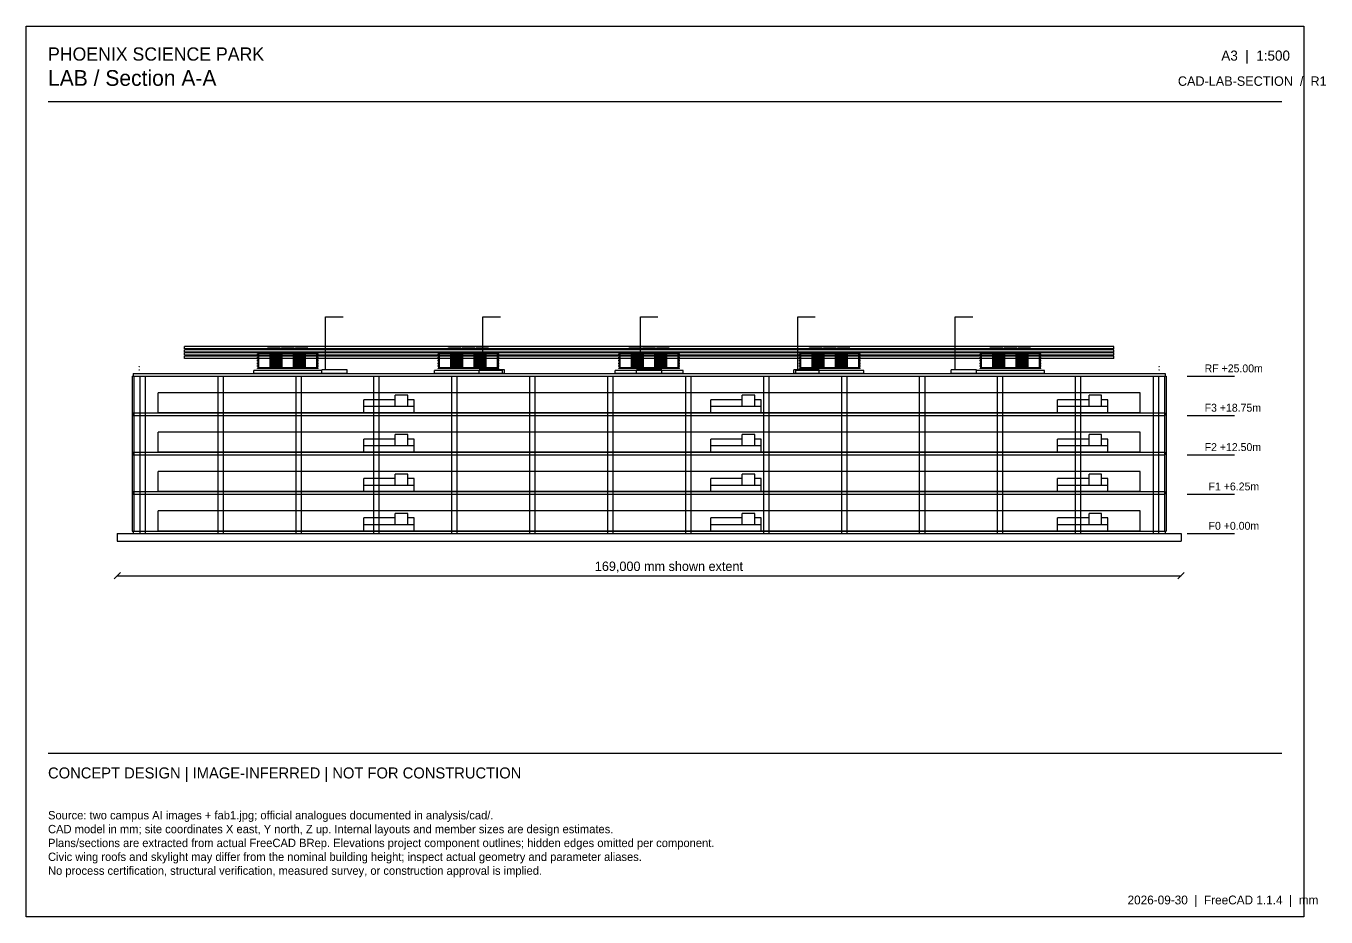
# Model space of a CAD drawing. Header units: millimetres. Extents: x 3500 to 210031, y 3500 to 145000.
import ezdxf

# ---------------------------------------------------------------- set-up
doc = ezdxf.new("R2010")
doc.units = ezdxf.units.MM

msp = doc.modelspace()

# ---------------------------------------------------------------- linework, layer by layer
at = {"layer": 'cut'}
for p, q in [((21469.69, 90882.5), (21500, 90935)), ((21530.31, 90882.5), (21469.69, 90882.5)), ((21500, 90935), (21530.31, 90882.5)), ((183469.69, 90882.5), (183500, 90935)), ((183530.31, 90882.5), (183469.69, 90882.5)), ((183500, 90935), (183530.31, 90882.5)), ((20350, 89400), (20350, 64800)), ((20350, 89400), (20650, 89400)), ((20500, 89800), (20500, 89400)), ((20500, 89800), (184500, 89800)), ((20500, 89400), (184500, 89400)), ((20650, 89400), (20650, 64800)), ((21469.69, 90332.5), (21500, 90385)), ((21530.31, 90332.5), (21469.69, 90332.5)), ((21500, 90385), (21530.31, 90332.5)), ((21575, 89400), (21575, 64400)), ((21575, 89400), (22425, 89400)), ((22425, 89400), (22425, 64400)), ((33959.62, 89400), (33959.62, 64400)), ((33959.62, 89400), (34809.62, 89400)), ((34809.62, 89400), (34809.62, 64400)), ((46344.23, 89400), (46344.23, 64400)), ((46344.23, 89400), (47194.23, 89400)), ((47194.23, 89400), (47194.23, 64400)), ((58728.85, 89400), (58728.85, 64400)), ((58728.85, 89400), (59578.85, 89400)), ((59578.85, 89400), (59578.85, 64400)), ((71113.46, 89400), (71113.46, 64400)), ((71113.46, 89400), (71963.46, 89400)), ((71963.46, 89400), (71963.46, 64400)), ((83498.08, 89400), (83498.08, 64400)), ((83498.08, 89400), (84348.08, 89400)), ((84348.08, 89400), (84348.08, 64400)), ((95882.69, 89400), (95882.69, 64400)), ((95882.69, 89400), (96732.69, 89400)), ((96732.69, 89400), (96732.69, 64400)), ((108267.31, 89400), (108267.31, 64400)), ((108267.31, 89400), (109117.31, 89400)), ((109117.31, 89400), (109117.31, 64400)), ((120651.92, 89400), (120651.92, 64400)), ((120651.92, 89400), (121501.92, 89400)), ((121501.92, 89400), (121501.92, 64400)), ((133036.54, 89400), (133036.54, 64400)), ((133036.54, 89400), (133886.54, 89400)), ((133886.54, 89400), (133886.54, 64400)), ((145421.15, 89400), (145421.15, 64400)), ((145421.15, 89400), (146271.15, 89400)), ((146271.15, 89400), (146271.15, 64400)), ((157805.77, 89400), (157805.77, 64400)), ((157805.77, 89400), (158655.77, 89400)), ((158655.77, 89400), (158655.77, 64400)), ((170190.38, 89400), (170190.38, 64400)), ((170190.38, 89400), (171040.38, 89400)), ((171040.38, 89400), (171040.38, 64400)), ((182575, 89400), (182575, 64400)), ((182575, 89400), (183425, 89400)), ((183425, 89400), (183425, 64400)), ((183469.69, 90332.5), (183500, 90385)), ((183530.31, 90332.5), (183469.69, 90332.5)), ((183500, 90385), (183530.31, 90332.5)), ((184350, 89400), (184350, 64800)), ((184350, 89400), (184650, 89400)), ((184500, 89800), (184500, 89400)), ((184650, 89400), (184650, 64800)), ((20500, 83550), (20500, 83150)), ((20500, 83550), (184500, 83550)), ((20500, 83150), (184500, 83150)), ((184500, 83550), (184500, 83150)), ((20500, 77300), (20500, 76900)), ((20500, 77300), (184500, 77300)), ((20500, 76900), (184500, 76900)), ((184500, 77300), (184500, 76900)), ((20500, 71050), (20500, 70650)), ((20500, 71050), (184500, 71050)), ((20500, 70650), (184500, 70650)), ((184500, 71050), (184500, 70650)), ((18000, 64400), (18000, 63200)), ((18000, 64400), (187000, 64400)), ((20350, 64800), (20650, 64800)), ((20500, 64800), (20500, 64400)), ((20500, 64800), (184500, 64800)), ((20500, 64400), (184500, 64400)), ((21575, 64400), (22425, 64400)), ((33959.62, 64400), (34809.62, 64400)), ((46344.23, 64400), (47194.23, 64400)), ((58728.85, 64400), (59578.85, 64400)), ((71113.46, 64400), (71963.46, 64400)), ((83498.08, 64400), (84348.08, 64400)), ((95882.69, 64400), (96732.69, 64400)), ((108267.31, 64400), (109117.31, 64400)), ((120651.92, 64400), (121501.92, 64400)), ((133036.54, 64400), (133886.54, 64400)), ((145421.15, 64400), (146271.15, 64400)), ((157805.77, 64400), (158655.77, 64400)), ((170190.38, 64400), (171040.38, 64400)), ((182575, 64400), (183425, 64400)), ((184350, 64800), (184650, 64800)), ((184500, 64800), (184500, 64400)), ((187000, 64400), (187000, 63200)), ((18000, 63200), (187000, 63200))]:
    msp.add_line(p, q, dxfattribs=at)
at = {"layer": 'dimension'}
for p, q in [((17500, 57200), (18500, 58200)), ((186500, 57200), (187500, 58200)), ((18000, 57700), (187000, 57700))]:
    msp.add_line(p, q, dxfattribs=at)
at = {"layer": 'equipment'}
for p, q in [((51100, 98800), (51135.1, 98800)), ((51100, 90400), (51100, 98800)), ((51135.1, 98800), (51238.64, 98800)), ((51238.64, 98800), (51405.44, 98800)), ((51405.44, 98800), (51627.11, 98800)), ((51627.11, 98800), (51892.56, 98800)), ((51892.56, 98800), (52188.47, 98800)), ((52188.47, 98800), (52500, 98800)), ((52500, 98800), (52811.53, 98800)), ((52811.53, 98800), (53107.44, 98800)), ((53107.44, 98800), (53372.89, 98800)), ((53372.89, 98800), (53594.56, 98800)), ((53594.56, 98800), (53761.36, 98800)), ((53761.36, 98800), (53864.9, 98800)), ((53864.9, 98800), (53900, 98800)), ((76100, 98800), (76135.1, 98800)), ((76100, 90400), (76100, 98800)), ((76135.1, 98800), (76238.64, 98800)), ((76238.64, 98800), (76405.44, 98800)), ((76405.44, 98800), (76627.11, 98800)), ((76627.11, 98800), (76892.56, 98800)), ((76892.56, 98800), (77188.47, 98800)), ((77188.47, 98800), (77500, 98800)), ((77500, 98800), (77811.53, 98800)), ((77811.53, 98800), (78107.44, 98800)), ((78107.44, 98800), (78372.89, 98800)), ((78372.89, 98800), (78594.56, 98800)), ((78594.56, 98800), (78761.36, 98800)), ((78761.36, 98800), (78864.9, 98800)), ((78864.9, 98800), (78900, 98800)), ((101100, 98800), (101135.1, 98800)), ((101100, 90400), (101100, 98800)), ((101135.1, 98800), (101238.64, 98800)), ((101238.64, 98800), (101405.44, 98800)), ((101405.44, 98800), (101627.11, 98800)), ((101627.11, 98800), (101892.56, 98800)), ((101892.56, 98800), (102188.47, 98800)), ((102188.47, 98800), (102500, 98800)), ((102500, 98800), (102811.53, 98800)), ((102811.53, 98800), (103107.44, 98800)), ((103107.44, 98800), (103372.89, 98800)), ((103372.89, 98800), (103594.56, 98800)), ((103594.56, 98800), (103761.36, 98800)), ((103761.36, 98800), (103864.9, 98800)), ((103864.9, 98800), (103900, 98800)), ((126100, 98800), (126135.1, 98800)), ((126100, 90400), (126100, 98800)), ((126135.1, 98800), (126238.64, 98800)), ((126238.64, 98800), (126405.44, 98800)), ((126405.44, 98800), (126627.11, 98800)), ((126627.11, 98800), (126892.56, 98800)), ((126892.56, 98800), (127188.47, 98800)), ((127188.47, 98800), (127500, 98800)), ((127500, 98800), (127811.53, 98800)), ((127811.53, 98800), (128107.44, 98800)), ((128107.44, 98800), (128372.89, 98800)), ((128372.89, 98800), (128594.56, 98800)), ((128594.56, 98800), (128761.36, 98800)), ((128761.36, 98800), (128864.9, 98800)), ((128864.9, 98800), (128900, 98800)), ((151100, 98800), (151135.1, 98800)), ((151100, 90400), (151100, 98800)), ((151135.1, 98800), (151238.64, 98800)), ((151238.64, 98800), (151405.44, 98800)), ((151405.44, 98800), (151627.11, 98800)), ((151627.11, 98800), (151892.56, 98800)), ((151892.56, 98800), (152188.47, 98800)), ((152188.47, 98800), (152500, 98800)), ((152500, 98800), (152811.53, 98800)), ((152811.53, 98800), (153107.44, 98800)), ((153107.44, 98800), (153372.89, 98800)), ((153372.89, 98800), (153594.56, 98800)), ((153594.56, 98800), (153761.36, 98800)), ((153761.36, 98800), (153864.9, 98800)), ((153864.9, 98800), (153900, 98800)), ((40500, 90700), (40500, 93000)), ((42300, 93000), (40500, 93000)), ((41900, 93900), (41925.07, 93900)), ((41900, 93600), (41900, 93900)), ((41900, 93600), (41925.07, 93600)), ((41925.07, 93900), (41999.03, 93900)), ((41925.07, 93600), (41999.03, 93600)), ((41999.03, 93900), (42118.17, 93900)), ((41999.03, 93600), (42118.17, 93600)), ((42118.17, 93900), (42276.51, 93900)), ((42118.17, 93600), (42276.51, 93600)), ((42276.51, 93900), (42466.12, 93900)), ((42276.51, 93600), (42466.12, 93600)), ((42300, 90700), (42300, 93000)), ((42466.12, 93900), (42677.48, 93900)), ((42466.12, 93600), (42677.48, 93600)), ((42677.48, 93900), (42900, 93900)), ((42677.48, 93600), (42900, 93600)), ((42900, 93900), (43122.52, 93900)), ((42900, 93600), (43122.52, 93600)), ((43122.52, 93900), (43333.88, 93900)), ((43122.52, 93600), (43333.88, 93600)), ((43333.88, 93900), (43523.49, 93900)), ((43333.88, 93600), (43523.49, 93600)), ((43523.49, 93900), (43681.83, 93900)), ((43523.49, 93600), (43681.83, 93600)), ((43681.83, 93900), (43800.97, 93900)), ((43681.83, 93600), (43800.97, 93600)), ((43800.97, 93900), (43874.93, 93900)), ((43800.97, 93600), (43874.93, 93600)), ((43874.93, 93900), (43900, 93900)), ((43874.93, 93600), (43900, 93600)), ((44100, 93900), (44125.07, 93900)), ((44100, 93600), (44100, 93900)), ((44100, 93600), (44125.07, 93600)), ((44125.07, 93900), (44199.03, 93900)), ((44125.07, 93600), (44199.03, 93600)), ((44199.03, 93900), (44318.17, 93900)), ((44199.03, 93600), (44318.17, 93600)), ((44200, 90700), (44200, 93000)), ((46000, 93000), (44200, 93000)), ((44318.17, 93900), (44476.51, 93900)), ((44318.17, 93600), (44476.51, 93600)), ((44476.51, 93900), (44666.12, 93900)), ((44476.51, 93600), (44666.12, 93600)), ((44666.12, 93900), (44877.48, 93900)), ((44666.12, 93600), (44877.48, 93600)), ((44877.48, 93900), (45100, 93900)), ((44877.48, 93600), (45100, 93600)), ((45100, 93900), (45322.52, 93900)), ((45100, 93600), (45322.52, 93600)), ((45322.52, 93900), (45533.88, 93900)), ((45322.52, 93600), (45533.88, 93600)), ((45533.88, 93900), (45723.49, 93900)), ((45533.88, 93600), (45723.49, 93600)), ((45723.49, 93900), (45881.83, 93900)), ((45723.49, 93600), (45881.83, 93600)), ((45881.83, 93900), (46000.97, 93900)), ((45881.83, 93600), (46000.97, 93600)), ((46000, 90700), (46000, 93000)), ((46000.97, 93900), (46074.93, 93900)), ((46000.97, 93600), (46074.93, 93600)), ((46074.93, 93900), (46100, 93900)), ((46074.93, 93600), (46100, 93600)), ((46300, 93900), (46325.07, 93900)), ((46300, 93600), (46300, 93900)), ((46300, 93600), (46325.07, 93600)), ((46325.07, 93900), (46399.03, 93900)), ((46325.07, 93600), (46399.03, 93600)), ((46399.03, 93900), (46518.17, 93900)), ((46399.03, 93600), (46518.17, 93600)), ((46518.17, 93900), (46676.51, 93900)), ((46518.17, 93600), (46676.51, 93600)), ((46676.51, 93900), (46866.12, 93900)), ((46676.51, 93600), (46866.12, 93600)), ((46866.12, 93900), (47077.48, 93900)), ((46866.12, 93600), (47077.48, 93600)), ((47077.48, 93900), (47300, 93900)), ((47077.48, 93600), (47300, 93600)), ((47300, 93900), (47522.52, 93900)), ((47300, 93600), (47522.52, 93600)), ((47522.52, 93900), (47733.88, 93900)), ((47522.52, 93600), (47733.88, 93600)), ((47733.88, 93900), (47923.49, 93900)), ((47733.88, 93600), (47923.49, 93600)), ((47900, 90700), (47900, 93000)), ((49700, 93000), (47900, 93000)), ((47923.49, 93900), (48081.83, 93900)), ((47923.49, 93600), (48081.83, 93600)), ((48081.83, 93900), (48200.97, 93900)), ((48081.83, 93600), (48200.97, 93600)), ((48200.97, 93900), (48274.93, 93900)), ((48200.97, 93600), (48274.93, 93600)), ((48274.93, 93900), (48300, 93900)), ((48274.93, 93600), (48300, 93600)), ((49700, 90700), (49700, 93000)), ((69200, 90700), (69200, 93000)), ((71000, 93000), (69200, 93000)), ((70600, 93900), (70625.07, 93900)), ((70600, 93600), (70600, 93900)), ((70600, 93600), (70625.07, 93600)), ((70625.07, 93900), (70699.03, 93900)), ((70625.07, 93600), (70699.03, 93600)), ((70699.03, 93900), (70818.17, 93900)), ((70699.03, 93600), (70818.17, 93600)), ((70818.17, 93900), (70976.51, 93900)), ((70818.17, 93600), (70976.51, 93600)), ((70976.51, 93900), (71166.12, 93900)), ((70976.51, 93600), (71166.12, 93600)), ((71000, 90700), (71000, 93000)), ((71166.12, 93900), (71377.48, 93900)), ((71166.12, 93600), (71377.48, 93600)), ((71377.48, 93900), (71600, 93900)), ((71377.48, 93600), (71600, 93600)), ((71600, 93900), (71822.52, 93900)), ((71600, 93600), (71822.52, 93600)), ((71822.52, 93900), (72033.88, 93900)), ((71822.52, 93600), (72033.88, 93600)), ((72033.88, 93900), (72223.49, 93900)), ((72033.88, 93600), (72223.49, 93600)), ((72223.49, 93900), (72381.83, 93900)), ((72223.49, 93600), (72381.83, 93600)), ((72381.83, 93900), (72500.97, 93900)), ((72381.83, 93600), (72500.97, 93600)), ((72500.97, 93900), (72574.93, 93900)), ((72500.97, 93600), (72574.93, 93600)), ((72574.93, 93900), (72600, 93900)), ((72574.93, 93600), (72600, 93600)), ((72800, 93900), (72825.07, 93900)), ((72800, 93600), (72800, 93900)), ((72800, 93600), (72825.07, 93600)), ((72825.07, 93900), (72899.03, 93900)), ((72825.07, 93600), (72899.03, 93600)), ((72899.03, 93900), (73018.17, 93900)), ((72899.03, 93600), (73018.17, 93600)), ((72900, 90700), (72900, 93000)), ((74700, 93000), (72900, 93000)), ((73018.17, 93900), (73176.51, 93900)), ((73018.17, 93600), (73176.51, 93600)), ((73176.51, 93900), (73366.12, 93900)), ((73176.51, 93600), (73366.12, 93600)), ((73366.12, 93900), (73577.48, 93900)), ((73366.12, 93600), (73577.48, 93600)), ((73577.48, 93900), (73800, 93900)), ((73577.48, 93600), (73800, 93600)), ((73800, 93900), (74022.52, 93900)), ((73800, 93600), (74022.52, 93600)), ((74022.52, 93900), (74233.88, 93900)), ((74022.52, 93600), (74233.88, 93600)), ((74233.88, 93900), (74423.49, 93900)), ((74233.88, 93600), (74423.49, 93600)), ((74423.49, 93900), (74581.83, 93900)), ((74423.49, 93600), (74581.83, 93600)), ((74581.83, 93900), (74700.97, 93900)), ((74581.83, 93600), (74700.97, 93600)), ((74700, 90700), (74700, 93000)), ((74700.97, 93900), (74774.93, 93900)), ((74700.97, 93600), (74774.93, 93600)), ((74774.93, 93900), (74800, 93900)), ((74774.93, 93600), (74800, 93600)), ((75000, 93900), (75025.07, 93900)), ((75000, 93600), (75000, 93900)), ((75000, 93600), (75025.07, 93600)), ((75025.07, 93900), (75099.03, 93900)), ((75025.07, 93600), (75099.03, 93600)), ((75099.03, 93900), (75218.17, 93900)), ((75099.03, 93600), (75218.17, 93600)), ((75218.17, 93900), (75376.51, 93900)), ((75218.17, 93600), (75376.51, 93600)), ((75376.51, 93900), (75566.12, 93900)), ((75376.51, 93600), (75566.12, 93600)), ((75566.12, 93900), (75777.48, 93900)), ((75566.12, 93600), (75777.48, 93600)), ((75777.48, 93900), (76000, 93900)), ((75777.48, 93600), (76000, 93600)), ((76000, 93900), (76222.52, 93900)), ((76000, 93600), (76222.52, 93600)), ((76222.52, 93900), (76433.88, 93900)), ((76222.52, 93600), (76433.88, 93600)), ((76433.88, 93900), (76623.49, 93900)), ((76433.88, 93600), (76623.49, 93600)), ((76600, 90700), (76600, 93000)), ((78400, 93000), (76600, 93000)), ((76623.49, 93900), (76781.83, 93900)), ((76623.49, 93600), (76781.83, 93600)), ((76781.83, 93900), (76900.97, 93900)), ((76781.83, 93600), (76900.97, 93600)), ((76900.97, 93900), (76974.93, 93900)), ((76900.97, 93600), (76974.93, 93600)), ((76974.93, 93900), (77000, 93900)), ((76974.93, 93600), (77000, 93600)), ((78400, 90700), (78400, 93000)), ((97900, 90700), (97900, 93000)), ((99700, 93000), (97900, 93000)), ((99300, 93900), (99325.07, 93900)), ((99300, 93600), (99300, 93900)), ((99300, 93600), (99325.07, 93600)), ((99325.07, 93900), (99399.03, 93900)), ((99325.07, 93600), (99399.03, 93600)), ((99399.03, 93900), (99518.17, 93900)), ((99399.03, 93600), (99518.17, 93600)), ((99518.17, 93900), (99676.51, 93900)), ((99518.17, 93600), (99676.51, 93600)), ((99676.51, 93900), (99866.12, 93900)), ((99676.51, 93600), (99866.12, 93600)), ((99700, 90700), (99700, 93000)), ((99866.12, 93900), (100077.48, 93900)), ((99866.12, 93600), (100077.48, 93600)), ((100077.48, 93900), (100300, 93900)), ((100077.48, 93600), (100300, 93600)), ((100300, 93900), (100522.52, 93900)), ((100300, 93600), (100522.52, 93600)), ((100522.52, 93900), (100733.88, 93900)), ((100522.52, 93600), (100733.88, 93600)), ((100733.88, 93900), (100923.49, 93900)), ((100733.88, 93600), (100923.49, 93600)), ((100923.49, 93900), (101081.83, 93900)), ((100923.49, 93600), (101081.83, 93600)), ((101081.83, 93900), (101200.97, 93900)), ((101081.83, 93600), (101200.97, 93600)), ((101200.97, 93900), (101274.93, 93900)), ((101200.97, 93600), (101274.93, 93600)), ((101274.93, 93900), (101300, 93900)), ((101274.93, 93600), (101300, 93600)), ((101500, 93900), (101525.07, 93900)), ((101500, 93600), (101500, 93900)), ((101500, 93600), (101525.07, 93600)), ((101525.07, 93900), (101599.03, 93900)), ((101525.07, 93600), (101599.03, 93600)), ((101599.03, 93900), (101718.17, 93900)), ((101599.03, 93600), (101718.17, 93600)), ((101600, 90700), (101600, 93000)), ((103400, 93000), (101600, 93000)), ((101718.17, 93900), (101876.51, 93900)), ((101718.17, 93600), (101876.51, 93600)), ((101876.51, 93900), (102066.12, 93900)), ((101876.51, 93600), (102066.12, 93600)), ((102066.12, 93900), (102277.48, 93900)), ((102066.12, 93600), (102277.48, 93600)), ((102277.48, 93900), (102500, 93900)), ((102277.48, 93600), (102500, 93600)), ((102500, 93900), (102722.52, 93900)), ((102500, 93600), (102722.52, 93600)), ((102722.52, 93900), (102933.88, 93900)), ((102722.52, 93600), (102933.88, 93600)), ((102933.88, 93900), (103123.49, 93900)), ((102933.88, 93600), (103123.49, 93600)), ((103123.49, 93900), (103281.83, 93900)), ((103123.49, 93600), (103281.83, 93600)), ((103281.83, 93900), (103400.97, 93900)), ((103281.83, 93600), (103400.97, 93600)), ((103400, 90700), (103400, 93000)), ((103400.97, 93900), (103474.93, 93900)), ((103400.97, 93600), (103474.93, 93600)), ((103474.93, 93900), (103500, 93900)), ((103474.93, 93600), (103500, 93600)), ((103700, 93900), (103725.07, 93900)), ((103700, 93600), (103700, 93900)), ((103700, 93600), (103725.07, 93600)), ((103725.07, 93900), (103799.03, 93900)), ((103725.07, 93600), (103799.03, 93600)), ((103799.03, 93900), (103918.17, 93900)), ((103799.03, 93600), (103918.17, 93600)), ((103918.17, 93900), (104076.51, 93900)), ((103918.17, 93600), (104076.51, 93600)), ((104076.51, 93900), (104266.12, 93900)), ((104076.51, 93600), (104266.12, 93600)), ((104266.12, 93900), (104477.48, 93900)), ((104266.12, 93600), (104477.48, 93600)), ((104477.48, 93900), (104700, 93900)), ((104477.48, 93600), (104700, 93600)), ((104700, 93900), (104922.52, 93900)), ((104700, 93600), (104922.52, 93600)), ((104922.52, 93900), (105133.88, 93900)), ((104922.52, 93600), (105133.88, 93600)), ((105133.88, 93900), (105323.49, 93900)), ((105133.88, 93600), (105323.49, 93600)), ((105300, 90700), (105300, 93000)), ((107100, 93000), (105300, 93000)), ((105323.49, 93900), (105481.83, 93900)), ((105323.49, 93600), (105481.83, 93600)), ((105481.83, 93900), (105600.97, 93900)), ((105481.83, 93600), (105600.97, 93600)), ((105600.97, 93900), (105674.93, 93900)), ((105600.97, 93600), (105674.93, 93600)), ((105674.93, 93900), (105700, 93900)), ((105674.93, 93600), (105700, 93600)), ((107100, 90700), (107100, 93000)), ((126600, 90700), (126600, 93000)), ((128400, 93000), (126600, 93000)), ((128000, 93900), (128025.07, 93900)), ((128000, 93600), (128000, 93900)), ((128000, 93600), (128025.07, 93600)), ((128025.07, 93900), (128099.03, 93900)), ((128025.07, 93600), (128099.03, 93600)), ((128099.03, 93900), (128218.17, 93900)), ((128099.03, 93600), (128218.17, 93600)), ((128218.17, 93900), (128376.51, 93900)), ((128218.17, 93600), (128376.51, 93600)), ((128376.51, 93900), (128566.12, 93900)), ((128376.51, 93600), (128566.12, 93600)), ((128400, 90700), (128400, 93000)), ((128566.12, 93900), (128777.48, 93900)), ((128566.12, 93600), (128777.48, 93600)), ((128777.48, 93900), (129000, 93900)), ((128777.48, 93600), (129000, 93600)), ((129000, 93900), (129222.52, 93900)), ((129000, 93600), (129222.52, 93600)), ((129222.52, 93900), (129433.88, 93900)), ((129222.52, 93600), (129433.88, 93600)), ((129433.88, 93900), (129623.49, 93900)), ((129433.88, 93600), (129623.49, 93600)), ((129623.49, 93900), (129781.83, 93900)), ((129623.49, 93600), (129781.83, 93600)), ((129781.83, 93900), (129900.97, 93900)), ((129781.83, 93600), (129900.97, 93600)), ((129900.97, 93900), (129974.93, 93900)), ((129900.97, 93600), (129974.93, 93600)), ((129974.93, 93900), (130000, 93900)), ((129974.93, 93600), (130000, 93600)), ((130200, 93900), (130225.07, 93900)), ((130200, 93600), (130200, 93900)), ((130200, 93600), (130225.07, 93600)), ((130225.07, 93900), (130299.03, 93900)), ((130225.07, 93600), (130299.03, 93600)), ((130299.03, 93900), (130418.17, 93900)), ((130299.03, 93600), (130418.17, 93600)), ((130300, 90700), (130300, 93000)), ((132100, 93000), (130300, 93000)), ((130418.17, 93900), (130576.51, 93900)), ((130418.17, 93600), (130576.51, 93600)), ((130576.51, 93900), (130766.12, 93900)), ((130576.51, 93600), (130766.12, 93600)), ((130766.12, 93900), (130977.48, 93900)), ((130766.12, 93600), (130977.48, 93600)), ((130977.48, 93900), (131200, 93900)), ((130977.48, 93600), (131200, 93600)), ((131200, 93900), (131422.52, 93900)), ((131200, 93600), (131422.52, 93600)), ((131422.52, 93900), (131633.88, 93900)), ((131422.52, 93600), (131633.88, 93600)), ((131633.88, 93900), (131823.49, 93900)), ((131633.88, 93600), (131823.49, 93600)), ((131823.49, 93900), (131981.83, 93900)), ((131823.49, 93600), (131981.83, 93600)), ((131981.83, 93900), (132100.97, 93900)), ((131981.83, 93600), (132100.97, 93600)), ((132100, 90700), (132100, 93000)), ((132100.97, 93900), (132174.93, 93900)), ((132100.97, 93600), (132174.93, 93600)), ((132174.93, 93900), (132200, 93900)), ((132174.93, 93600), (132200, 93600)), ((132400, 93900), (132425.07, 93900)), ((132400, 93600), (132400, 93900)), ((132400, 93600), (132425.07, 93600)), ((132425.07, 93900), (132499.03, 93900)), ((132425.07, 93600), (132499.03, 93600)), ((132499.03, 93900), (132618.17, 93900)), ((132499.03, 93600), (132618.17, 93600)), ((132618.17, 93900), (132776.51, 93900)), ((132618.17, 93600), (132776.51, 93600)), ((132776.51, 93900), (132966.12, 93900)), ((132776.51, 93600), (132966.12, 93600)), ((132966.12, 93900), (133177.48, 93900)), ((132966.12, 93600), (133177.48, 93600)), ((133177.48, 93900), (133400, 93900)), ((133177.48, 93600), (133400, 93600)), ((133400, 93900), (133622.52, 93900)), ((133400, 93600), (133622.52, 93600)), ((133622.52, 93900), (133833.88, 93900)), ((133622.52, 93600), (133833.88, 93600)), ((133833.88, 93900), (134023.49, 93900)), ((133833.88, 93600), (134023.49, 93600)), ((134000, 90700), (134000, 93000)), ((135800, 93000), (134000, 93000)), ((134023.49, 93900), (134181.83, 93900)), ((134023.49, 93600), (134181.83, 93600)), ((134181.83, 93900), (134300.97, 93900)), ((134181.83, 93600), (134300.97, 93600)), ((134300.97, 93900), (134374.93, 93900)), ((134300.97, 93600), (134374.93, 93600)), ((134374.93, 93900), (134400, 93900)), ((134374.93, 93600), (134400, 93600)), ((135800, 90700), (135800, 93000)), ((155300, 90700), (155300, 93000)), ((157100, 93000), (155300, 93000)), ((156700, 93900), (156725.07, 93900)), ((156700, 93600), (156700, 93900)), ((156700, 93600), (156725.07, 93600)), ((156725.07, 93900), (156799.03, 93900)), ((156725.07, 93600), (156799.03, 93600)), ((156799.03, 93900), (156918.17, 93900)), ((156799.03, 93600), (156918.17, 93600)), ((156918.17, 93900), (157076.51, 93900)), ((156918.17, 93600), (157076.51, 93600)), ((157076.51, 93900), (157266.12, 93900)), ((157076.51, 93600), (157266.12, 93600)), ((157100, 90700), (157100, 93000)), ((157266.12, 93900), (157477.48, 93900)), ((157266.12, 93600), (157477.48, 93600)), ((157477.48, 93900), (157700, 93900)), ((157477.48, 93600), (157700, 93600)), ((157700, 93900), (157922.52, 93900)), ((157700, 93600), (157922.52, 93600)), ((157922.52, 93900), (158133.88, 93900)), ((157922.52, 93600), (158133.88, 93600)), ((158133.88, 93900), (158323.49, 93900)), ((158133.88, 93600), (158323.49, 93600)), ((158323.49, 93900), (158481.83, 93900)), ((158323.49, 93600), (158481.83, 93600)), ((158481.83, 93900), (158600.97, 93900)), ((158481.83, 93600), (158600.97, 93600)), ((158600.97, 93900), (158674.93, 93900)), ((158600.97, 93600), (158674.93, 93600)), ((158674.93, 93900), (158700, 93900)), ((158674.93, 93600), (158700, 93600)), ((158900, 93900), (158925.07, 93900)), ((158900, 93600), (158900, 93900)), ((158900, 93600), (158925.07, 93600)), ((158925.07, 93900), (158999.03, 93900)), ((158925.07, 93600), (158999.03, 93600)), ((158999.03, 93900), (159118.17, 93900)), ((158999.03, 93600), (159118.17, 93600)), ((159000, 90700), (159000, 93000)), ((160800, 93000), (159000, 93000)), ((159118.17, 93900), (159276.51, 93900)), ((159118.17, 93600), (159276.51, 93600)), ((159276.51, 93900), (159466.12, 93900)), ((159276.51, 93600), (159466.12, 93600)), ((159466.12, 93900), (159677.48, 93900)), ((159466.12, 93600), (159677.48, 93600)), ((159677.48, 93900), (159900, 93900)), ((159677.48, 93600), (159900, 93600)), ((159900, 93900), (160122.52, 93900)), ((159900, 93600), (160122.52, 93600)), ((160122.52, 93900), (160333.88, 93900)), ((160122.52, 93600), (160333.88, 93600)), ((160333.88, 93900), (160523.49, 93900)), ((160333.88, 93600), (160523.49, 93600)), ((160523.49, 93900), (160681.83, 93900)), ((160523.49, 93600), (160681.83, 93600)), ((160681.83, 93900), (160800.97, 93900)), ((160681.83, 93600), (160800.97, 93600)), ((160800, 90700), (160800, 93000)), ((160800.97, 93900), (160874.93, 93900)), ((160800.97, 93600), (160874.93, 93600)), ((160874.93, 93900), (160900, 93900)), ((160874.93, 93600), (160900, 93600)), ((161100, 93900), (161125.07, 93900)), ((161100, 93600), (161100, 93900)), ((161100, 93600), (161125.07, 93600)), ((161125.07, 93900), (161199.03, 93900)), ((161125.07, 93600), (161199.03, 93600)), ((161199.03, 93900), (161318.17, 93900)), ((161199.03, 93600), (161318.17, 93600)), ((161318.17, 93900), (161476.51, 93900)), ((161318.17, 93600), (161476.51, 93600)), ((161476.51, 93900), (161666.12, 93900)), ((161476.51, 93600), (161666.12, 93600)), ((161666.12, 93900), (161877.48, 93900)), ((161666.12, 93600), (161877.48, 93600)), ((161877.48, 93900), (162100, 93900)), ((161877.48, 93600), (162100, 93600)), ((162100, 93900), (162322.52, 93900)), ((162100, 93600), (162322.52, 93600)), ((162322.52, 93900), (162533.88, 93900)), ((162322.52, 93600), (162533.88, 93600)), ((162533.88, 93900), (162723.49, 93900)), ((162533.88, 93600), (162723.49, 93600)), ((162700, 90700), (162700, 93000)), ((164500, 93000), (162700, 93000)), ((162723.49, 93900), (162881.83, 93900)), ((162723.49, 93600), (162881.83, 93600)), ((162881.83, 93900), (163000.97, 93900)), ((162881.83, 93600), (163000.97, 93600)), ((163000.97, 93900), (163074.93, 93900)), ((163000.97, 93600), (163074.93, 93600)), ((163074.93, 93900), (163100, 93900)), ((163074.93, 93600), (163100, 93600)), ((164500, 90700), (164500, 93000)), ((40300, 92850), (40300, 92930)), ((40500, 92930), (40300, 92930)), ((40500, 92850), (40300, 92850)), ((40300, 92600), (40300, 92680)), ((40500, 92680), (40300, 92680)), ((40500, 92600), (40300, 92600)), ((40300, 92350), (40300, 92430)), ((40500, 92430), (40300, 92430)), ((40500, 92350), (40300, 92350)), ((40300, 92100), (40300, 92180)), ((40500, 92180), (40300, 92180)), ((40500, 92100), (40300, 92100)), ((40300, 91850), (40300, 91930)), ((40500, 91930), (40300, 91930)), ((40500, 91850), (40300, 91850)), ((40300, 91600), (40300, 91680)), ((40500, 91680), (40300, 91680)), ((40500, 91600), (40300, 91600)), ((40300, 91350), (40300, 91430)), ((40500, 91430), (40300, 91430)), ((40500, 91350), (40300, 91350)), ((40300, 91100), (40300, 91180)), ((40500, 91180), (40300, 91180)), ((40500, 91100), (40300, 91100)), ((40300, 90850), (40300, 90930)), ((40500, 90930), (40300, 90930)), ((44200, 92930), (42300, 92930)), ((44200, 92850), (42300, 92850)), ((44200, 92680), (42300, 92680)), ((44200, 92600), (42300, 92600)), ((44200, 92430), (42300, 92430)), ((44200, 92350), (42300, 92350)), ((44200, 92180), (42300, 92180)), ((44200, 92100), (42300, 92100)), ((44200, 91930), (42300, 91930)), ((44200, 91850), (42300, 91850)), ((44200, 91680), (42300, 91680)), ((44200, 91600), (42300, 91600)), ((44200, 91430), (42300, 91430)), ((44200, 91350), (42300, 91350)), ((44200, 91180), (42300, 91180)), ((44200, 91100), (42300, 91100)), ((44200, 90930), (42300, 90930)), ((47900, 92930), (46000, 92930)), ((47900, 92850), (46000, 92850)), ((47900, 92680), (46000, 92680)), ((47900, 92600), (46000, 92600)), ((47900, 92430), (46000, 92430)), ((47900, 92350), (46000, 92350)), ((47900, 92180), (46000, 92180)), ((47900, 92100), (46000, 92100)), ((47900, 91930), (46000, 91930)), ((47900, 91850), (46000, 91850)), ((47900, 91680), (46000, 91680)), ((47900, 91600), (46000, 91600)), ((47900, 91430), (46000, 91430)), ((47900, 91350), (46000, 91350)), ((47900, 91180), (46000, 91180)), ((47900, 91100), (46000, 91100)), ((47900, 90930), (46000, 90930)), ((49900, 92930), (49700, 92930)), ((49900, 92850), (49700, 92850)), ((49900, 92680), (49700, 92680)), ((49900, 92600), (49700, 92600)), ((49900, 92430), (49700, 92430)), ((49900, 92350), (49700, 92350)), ((49900, 92180), (49700, 92180)), ((49900, 92100), (49700, 92100)), ((49900, 91930), (49700, 91930)), ((49900, 91850), (49700, 91850)), ((49900, 91680), (49700, 91680)), ((49900, 91600), (49700, 91600)), ((49900, 91430), (49700, 91430)), ((49900, 91350), (49700, 91350)), ((49900, 91180), (49700, 91180)), ((49900, 91100), (49700, 91100)), ((49900, 90930), (49700, 90930)), ((49900, 92850), (49900, 92930)), ((49900, 92600), (49900, 92680)), ((49900, 92350), (49900, 92430)), ((49900, 92100), (49900, 92180)), ((49900, 91850), (49900, 91930)), ((49900, 91600), (49900, 91680)), ((49900, 91350), (49900, 91430)), ((49900, 91100), (49900, 91180)), ((49900, 90850), (49900, 90930)), ((69000, 92850), (69000, 92930)), ((69200, 92930), (69000, 92930)), ((69200, 92850), (69000, 92850)), ((69000, 92600), (69000, 92680)), ((69200, 92680), (69000, 92680)), ((69200, 92600), (69000, 92600)), ((69000, 92350), (69000, 92430)), ((69200, 92430), (69000, 92430)), ((69200, 92350), (69000, 92350)), ((69000, 92100), (69000, 92180)), ((69200, 92180), (69000, 92180)), ((69200, 92100), (69000, 92100)), ((69000, 91850), (69000, 91930)), ((69200, 91930), (69000, 91930)), ((69200, 91850), (69000, 91850)), ((69000, 91600), (69000, 91680)), ((69200, 91680), (69000, 91680)), ((69200, 91600), (69000, 91600)), ((69000, 91350), (69000, 91430)), ((69200, 91430), (69000, 91430)), ((69200, 91350), (69000, 91350)), ((69000, 91100), (69000, 91180)), ((69200, 91180), (69000, 91180)), ((69200, 91100), (69000, 91100)), ((69000, 90850), (69000, 90930)), ((69200, 90930), (69000, 90930)), ((72900, 92930), (71000, 92930)), ((72900, 92850), (71000, 92850)), ((72900, 92680), (71000, 92680)), ((72900, 92600), (71000, 92600)), ((72900, 92430), (71000, 92430)), ((72900, 92350), (71000, 92350)), ((72900, 92180), (71000, 92180)), ((72900, 92100), (71000, 92100)), ((72900, 91930), (71000, 91930)), ((72900, 91850), (71000, 91850)), ((72900, 91680), (71000, 91680)), ((72900, 91600), (71000, 91600)), ((72900, 91430), (71000, 91430)), ((72900, 91350), (71000, 91350)), ((72900, 91180), (71000, 91180)), ((72900, 91100), (71000, 91100)), ((72900, 90930), (71000, 90930)), ((76600, 92930), (74700, 92930)), ((76600, 92850), (74700, 92850)), ((76600, 92680), (74700, 92680)), ((76600, 92600), (74700, 92600)), ((76600, 92430), (74700, 92430)), ((76600, 92350), (74700, 92350)), ((76600, 92180), (74700, 92180)), ((76600, 92100), (74700, 92100)), ((76600, 91930), (74700, 91930)), ((76600, 91850), (74700, 91850)), ((76600, 91680), (74700, 91680)), ((76600, 91600), (74700, 91600)), ((76600, 91430), (74700, 91430)), ((76600, 91350), (74700, 91350)), ((76600, 91180), (74700, 91180)), ((76600, 91100), (74700, 91100)), ((76600, 90930), (74700, 90930)), ((78600, 92930), (78400, 92930)), ((78600, 92850), (78400, 92850)), ((78600, 92680), (78400, 92680)), ((78600, 92600), (78400, 92600)), ((78600, 92430), (78400, 92430)), ((78600, 92350), (78400, 92350)), ((78600, 92180), (78400, 92180)), ((78600, 92100), (78400, 92100)), ((78600, 91930), (78400, 91930)), ((78600, 91850), (78400, 91850)), ((78600, 91680), (78400, 91680)), ((78600, 91600), (78400, 91600)), ((78600, 91430), (78400, 91430)), ((78600, 91350), (78400, 91350)), ((78600, 91180), (78400, 91180)), ((78600, 91100), (78400, 91100)), ((78600, 90930), (78400, 90930)), ((78600, 92850), (78600, 92930)), ((78600, 92600), (78600, 92680)), ((78600, 92350), (78600, 92430)), ((78600, 92100), (78600, 92180)), ((78600, 91850), (78600, 91930)), ((78600, 91600), (78600, 91680)), ((78600, 91350), (78600, 91430)), ((78600, 91100), (78600, 91180)), ((78600, 90850), (78600, 90930)), ((97700, 92850), (97700, 92930)), ((97900, 92930), (97700, 92930)), ((97900, 92850), (97700, 92850)), ((97700, 92600), (97700, 92680)), ((97900, 92680), (97700, 92680)), ((97900, 92600), (97700, 92600)), ((97700, 92350), (97700, 92430)), ((97900, 92430), (97700, 92430)), ((97900, 92350), (97700, 92350)), ((97700, 92100), (97700, 92180)), ((97900, 92180), (97700, 92180)), ((97900, 92100), (97700, 92100)), ((97700, 91850), (97700, 91930)), ((97900, 91930), (97700, 91930)), ((97900, 91850), (97700, 91850)), ((97700, 91600), (97700, 91680)), ((97900, 91680), (97700, 91680)), ((97900, 91600), (97700, 91600)), ((97700, 91350), (97700, 91430)), ((97900, 91430), (97700, 91430)), ((97900, 91350), (97700, 91350)), ((97700, 91100), (97700, 91180)), ((97900, 91180), (97700, 91180)), ((97900, 91100), (97700, 91100)), ((97700, 90850), (97700, 90930)), ((97900, 90930), (97700, 90930)), ((101600, 92930), (99700, 92930)), ((101600, 92850), (99700, 92850)), ((101600, 92680), (99700, 92680)), ((101600, 92600), (99700, 92600)), ((101600, 92430), (99700, 92430)), ((101600, 92350), (99700, 92350)), ((101600, 92180), (99700, 92180)), ((101600, 92100), (99700, 92100)), ((101600, 91930), (99700, 91930)), ((101600, 91850), (99700, 91850)), ((101600, 91680), (99700, 91680)), ((101600, 91600), (99700, 91600)), ((101600, 91430), (99700, 91430)), ((101600, 91350), (99700, 91350)), ((101600, 91180), (99700, 91180)), ((101600, 91100), (99700, 91100)), ((101600, 90930), (99700, 90930)), ((105300, 92930), (103400, 92930)), ((105300, 92850), (103400, 92850)), ((105300, 92680), (103400, 92680)), ((105300, 92600), (103400, 92600)), ((105300, 92430), (103400, 92430)), ((105300, 92350), (103400, 92350)), ((105300, 92180), (103400, 92180)), ((105300, 92100), (103400, 92100)), ((105300, 91930), (103400, 91930)), ((105300, 91850), (103400, 91850)), ((105300, 91680), (103400, 91680)), ((105300, 91600), (103400, 91600)), ((105300, 91430), (103400, 91430)), ((105300, 91350), (103400, 91350)), ((105300, 91180), (103400, 91180)), ((105300, 91100), (103400, 91100)), ((105300, 90930), (103400, 90930)), ((107300, 92930), (107100, 92930)), ((107300, 92850), (107100, 92850)), ((107300, 92680), (107100, 92680)), ((107300, 92600), (107100, 92600)), ((107300, 92430), (107100, 92430)), ((107300, 92350), (107100, 92350)), ((107300, 92180), (107100, 92180)), ((107300, 92100), (107100, 92100)), ((107300, 91930), (107100, 91930)), ((107300, 91850), (107100, 91850)), ((107300, 91680), (107100, 91680)), ((107300, 91600), (107100, 91600)), ((107300, 91430), (107100, 91430)), ((107300, 91350), (107100, 91350)), ((107300, 91180), (107100, 91180)), ((107300, 91100), (107100, 91100)), ((107300, 90930), (107100, 90930)), ((107300, 92850), (107300, 92930)), ((107300, 92600), (107300, 92680)), ((107300, 92350), (107300, 92430)), ((107300, 92100), (107300, 92180)), ((107300, 91850), (107300, 91930)), ((107300, 91600), (107300, 91680)), ((107300, 91350), (107300, 91430)), ((107300, 91100), (107300, 91180)), ((107300, 90850), (107300, 90930)), ((126400, 92850), (126400, 92930)), ((126600, 92930), (126400, 92930)), ((126600, 92850), (126400, 92850)), ((126400, 92600), (126400, 92680)), ((126600, 92680), (126400, 92680)), ((126600, 92600), (126400, 92600)), ((126400, 92350), (126400, 92430)), ((126600, 92430), (126400, 92430)), ((126600, 92350), (126400, 92350)), ((126400, 92100), (126400, 92180)), ((126600, 92180), (126400, 92180)), ((126600, 92100), (126400, 92100)), ((126400, 91850), (126400, 91930)), ((126600, 91930), (126400, 91930)), ((126600, 91850), (126400, 91850)), ((126400, 91600), (126400, 91680)), ((126600, 91680), (126400, 91680)), ((126600, 91600), (126400, 91600)), ((126400, 91350), (126400, 91430)), ((126600, 91430), (126400, 91430)), ((126600, 91350), (126400, 91350)), ((126400, 91100), (126400, 91180)), ((126600, 91180), (126400, 91180)), ((126600, 91100), (126400, 91100)), ((126400, 90850), (126400, 90930)), ((126600, 90930), (126400, 90930)), ((130300, 92930), (128400, 92930)), ((130300, 92850), (128400, 92850)), ((130300, 92680), (128400, 92680)), ((130300, 92600), (128400, 92600)), ((130300, 92430), (128400, 92430)), ((130300, 92350), (128400, 92350)), ((130300, 92180), (128400, 92180)), ((130300, 92100), (128400, 92100)), ((130300, 91930), (128400, 91930)), ((130300, 91850), (128400, 91850)), ((130300, 91680), (128400, 91680)), ((130300, 91600), (128400, 91600)), ((130300, 91430), (128400, 91430)), ((130300, 91350), (128400, 91350)), ((130300, 91180), (128400, 91180)), ((130300, 91100), (128400, 91100)), ((130300, 90930), (128400, 90930)), ((134000, 92930), (132100, 92930)), ((134000, 92850), (132100, 92850)), ((134000, 92680), (132100, 92680)), ((134000, 92600), (132100, 92600)), ((134000, 92430), (132100, 92430)), ((134000, 92350), (132100, 92350)), ((134000, 92180), (132100, 92180)), ((134000, 92100), (132100, 92100)), ((134000, 91930), (132100, 91930)), ((134000, 91850), (132100, 91850)), ((134000, 91680), (132100, 91680)), ((134000, 91600), (132100, 91600)), ((134000, 91430), (132100, 91430)), ((134000, 91350), (132100, 91350)), ((134000, 91180), (132100, 91180)), ((134000, 91100), (132100, 91100)), ((134000, 90930), (132100, 90930)), ((136000, 92930), (135800, 92930)), ((136000, 92850), (135800, 92850)), ((136000, 92680), (135800, 92680)), ((136000, 92600), (135800, 92600)), ((136000, 92430), (135800, 92430)), ((136000, 92350), (135800, 92350)), ((136000, 92180), (135800, 92180)), ((136000, 92100), (135800, 92100)), ((136000, 91930), (135800, 91930)), ((136000, 91850), (135800, 91850)), ((136000, 91680), (135800, 91680)), ((136000, 91600), (135800, 91600)), ((136000, 91430), (135800, 91430)), ((136000, 91350), (135800, 91350)), ((136000, 91180), (135800, 91180)), ((136000, 91100), (135800, 91100)), ((136000, 90930), (135800, 90930)), ((136000, 92850), (136000, 92930)), ((136000, 92600), (136000, 92680)), ((136000, 92350), (136000, 92430)), ((136000, 92100), (136000, 92180)), ((136000, 91850), (136000, 91930)), ((136000, 91600), (136000, 91680)), ((136000, 91350), (136000, 91430)), ((136000, 91100), (136000, 91180)), ((136000, 90850), (136000, 90930)), ((155100, 92850), (155100, 92930)), ((155300, 92930), (155100, 92930)), ((155300, 92850), (155100, 92850)), ((155100, 92600), (155100, 92680)), ((155300, 92680), (155100, 92680)), ((155300, 92600), (155100, 92600)), ((155100, 92350), (155100, 92430)), ((155300, 92430), (155100, 92430)), ((155300, 92350), (155100, 92350)), ((155100, 92100), (155100, 92180)), ((155300, 92180), (155100, 92180)), ((155300, 92100), (155100, 92100)), ((155100, 91850), (155100, 91930)), ((155300, 91930), (155100, 91930)), ((155300, 91850), (155100, 91850)), ((155100, 91600), (155100, 91680)), ((155300, 91680), (155100, 91680)), ((155300, 91600), (155100, 91600)), ((155100, 91350), (155100, 91430)), ((155300, 91430), (155100, 91430)), ((155300, 91350), (155100, 91350)), ((155100, 91100), (155100, 91180)), ((155300, 91180), (155100, 91180)), ((155300, 91100), (155100, 91100)), ((155100, 90850), (155100, 90930)), ((155300, 90930), (155100, 90930)), ((159000, 92930), (157100, 92930)), ((159000, 92850), (157100, 92850)), ((159000, 92680), (157100, 92680)), ((159000, 92600), (157100, 92600)), ((159000, 92430), (157100, 92430)), ((159000, 92350), (157100, 92350)), ((159000, 92180), (157100, 92180)), ((159000, 92100), (157100, 92100)), ((159000, 91930), (157100, 91930)), ((159000, 91850), (157100, 91850)), ((159000, 91680), (157100, 91680)), ((159000, 91600), (157100, 91600)), ((159000, 91430), (157100, 91430)), ((159000, 91350), (157100, 91350)), ((159000, 91180), (157100, 91180)), ((159000, 91100), (157100, 91100)), ((159000, 90930), (157100, 90930)), ((162700, 92930), (160800, 92930)), ((162700, 92850), (160800, 92850)), ((162700, 92680), (160800, 92680)), ((162700, 92600), (160800, 92600)), ((162700, 92430), (160800, 92430)), ((162700, 92350), (160800, 92350)), ((162700, 92180), (160800, 92180)), ((162700, 92100), (160800, 92100)), ((162700, 91930), (160800, 91930)), ((162700, 91850), (160800, 91850)), ((162700, 91680), (160800, 91680)), ((162700, 91600), (160800, 91600)), ((162700, 91430), (160800, 91430)), ((162700, 91350), (160800, 91350)), ((162700, 91180), (160800, 91180)), ((162700, 91100), (160800, 91100)), ((162700, 90930), (160800, 90930)), ((164700, 92930), (164500, 92930)), ((164700, 92850), (164500, 92850)), ((164700, 92680), (164500, 92680)), ((164700, 92600), (164500, 92600)), ((164700, 92430), (164500, 92430)), ((164700, 92350), (164500, 92350)), ((164700, 92180), (164500, 92180)), ((164700, 92100), (164500, 92100)), ((164700, 91930), (164500, 91930)), ((164700, 91850), (164500, 91850)), ((164700, 91680), (164500, 91680)), ((164700, 91600), (164500, 91600)), ((164700, 91430), (164500, 91430)), ((164700, 91350), (164500, 91350)), ((164700, 91180), (164500, 91180)), ((164700, 91100), (164500, 91100)), ((164700, 90930), (164500, 90930)), ((164700, 92850), (164700, 92930)), ((164700, 92600), (164700, 92680)), ((164700, 92350), (164700, 92430)), ((164700, 92100), (164700, 92180)), ((164700, 91850), (164700, 91930)), ((164700, 91600), (164700, 91680)), ((164700, 91350), (164700, 91430)), ((164700, 91100), (164700, 91180)), ((164700, 90850), (164700, 90930)), ((39700, 89800), (39700, 90300)), ((50500, 90300), (39700, 90300)), ((50500, 89800), (39700, 89800)), ((40500, 90850), (40300, 90850)), ((40300, 90600), (40300, 90680)), ((49900, 90680), (40300, 90680)), ((49900, 90600), (40300, 90600)), ((42300, 90700), (40500, 90700)), ((44200, 90850), (42300, 90850)), ((46000, 90700), (44200, 90700)), ((47900, 90850), (46000, 90850)), ((49700, 90700), (47900, 90700)), ((49900, 90850), (49700, 90850)), ((49900, 90600), (49900, 90680)), ((50500, 89800), (50500, 90400)), ((54500, 90400), (50500, 90400)), ((50500, 89800), (50500, 90300)), ((54500, 89800), (50500, 89800)), ((54500, 89800), (54500, 90400)), ((68400, 89800), (68400, 90300)), ((79200, 90300), (68400, 90300)), ((79200, 89800), (68400, 89800)), ((69200, 90850), (69000, 90850)), ((69000, 90600), (69000, 90680)), ((78600, 90680), (69000, 90680)), ((78600, 90600), (69000, 90600)), ((71000, 90700), (69200, 90700)), ((72900, 90850), (71000, 90850)), ((74700, 90700), (72900, 90700)), ((76600, 90850), (74700, 90850)), ((75500, 89800), (75500, 90400)), ((79500, 90400), (75500, 90400)), ((79500, 89800), (75500, 89800)), ((78400, 90700), (76600, 90700)), ((78600, 90850), (78400, 90850)), ((78600, 90600), (78600, 90680)), ((79200, 89800), (79200, 90300)), ((79500, 89800), (79500, 90400)), ((97100, 89800), (97100, 90300)), ((107900, 90300), (97100, 90300)), ((107900, 89800), (97100, 89800)), ((97900, 90850), (97700, 90850)), ((97700, 90600), (97700, 90680)), ((107300, 90680), (97700, 90680)), ((107300, 90600), (97700, 90600)), ((99700, 90700), (97900, 90700)), ((101600, 90850), (99700, 90850)), ((100500, 89800), (100500, 90400)), ((104500, 90400), (100500, 90400)), ((104500, 89800), (100500, 89800)), ((103400, 90700), (101600, 90700)), ((105300, 90850), (103400, 90850)), ((104500, 89800), (104500, 90400)), ((107100, 90700), (105300, 90700)), ((107300, 90850), (107100, 90850)), ((107300, 90600), (107300, 90680)), ((107900, 89800), (107900, 90300)), ((125500, 89800), (125500, 90400)), ((129500, 90400), (125500, 90400)), ((129500, 89800), (125500, 89800)), ((125800, 89800), (125800, 90300)), ((136600, 90300), (125800, 90300)), ((136600, 89800), (125800, 89800)), ((126600, 90850), (126400, 90850)), ((126400, 90600), (126400, 90680)), ((136000, 90680), (126400, 90680)), ((136000, 90600), (126400, 90600)), ((128400, 90700), (126600, 90700)), ((130300, 90850), (128400, 90850)), ((129500, 89800), (129500, 90400)), ((132100, 90700), (130300, 90700)), ((134000, 90850), (132100, 90850)), ((135800, 90700), (134000, 90700)), ((136000, 90850), (135800, 90850)), ((136000, 90600), (136000, 90680)), ((136600, 89800), (136600, 90300)), ((150500, 89800), (150500, 90400)), ((154500, 90400), (150500, 90400)), ((154500, 89800), (150500, 89800)), ((154500, 89800), (154500, 90400)), ((154500, 89800), (154500, 90300)), ((165300, 90300), (154500, 90300)), ((165300, 89800), (154500, 89800)), ((155300, 90850), (155100, 90850)), ((155100, 90600), (155100, 90680)), ((164700, 90680), (155100, 90680)), ((164700, 90600), (155100, 90600)), ((157100, 90700), (155300, 90700)), ((159000, 90850), (157100, 90850)), ((160800, 90700), (159000, 90700)), ((162700, 90850), (160800, 90850)), ((164500, 90700), (162700, 90700)), ((164700, 90850), (164500, 90850)), ((164700, 90600), (164700, 90680)), ((165300, 89800), (165300, 90300))]:
    msp.add_line(p, q, dxfattribs=at)
at = {"layer": 'frame'}
for p, q in [((3500, 145000), (206500, 145000)), ((3500, 3500), (3500, 145000)), ((206500, 145000), (206500, 3500)), ((7000, 133000), (203000, 133000)), ((7000, 29500), (203000, 29500)), ((206500, 3500), (3500, 3500))]:
    msp.add_line(p, q, dxfattribs=at)
at = {"layer": 'grid'}
for p, q in [((188000, 89400), (195500, 89400)), ((188000, 83150), (195500, 83150)), ((188000, 76900), (195500, 76900)), ((188000, 70650), (195500, 70650)), ((188000, 64400), (195500, 64400))]:
    msp.add_line(p, q, dxfattribs=at)
at = {"layer": 'interiors'}
for p, q in [((24500, 83550), (24500, 86750)), ((180500, 86750), (24500, 86750)), ((180500, 83550), (180500, 86750)), ((57172, 84550), (57172, 85650)), ((62172, 85650), (57172, 85650)), ((62172, 84550), (62172, 86350)), ((64172, 86350), (62172, 86350)), ((64172, 84550), (64172, 86350)), ((65172, 85650), (64172, 85650)), ((65172, 84550), (65172, 85650)), ((112276, 84550), (112276, 85650)), ((117276, 85650), (112276, 85650)), ((117276, 84550), (117276, 86350)), ((119276, 86350), (117276, 86350)), ((119276, 84550), (119276, 86350)), ((120276, 85650), (119276, 85650)), ((120276, 84550), (120276, 85650)), ((167380, 84550), (167380, 85650)), ((172380, 85650), (167380, 85650)), ((172380, 84550), (172380, 86350)), ((174380, 86350), (172380, 86350)), ((174380, 84550), (174380, 86350)), ((175380, 85650), (174380, 85650)), ((175380, 84550), (175380, 85650)), ((180500, 83550), (24500, 83550)), ((57172, 83550), (57172, 84550)), ((65172, 84550), (57172, 84550)), ((65172, 83550), (57172, 83550)), ((65172, 83550), (65172, 84550)), ((112276, 83550), (112276, 84550)), ((120276, 84550), (112276, 84550)), ((120276, 83550), (112276, 83550)), ((120276, 83550), (120276, 84550)), ((167380, 83550), (167380, 84550)), ((175380, 84550), (167380, 84550)), ((175380, 83550), (167380, 83550)), ((175380, 83550), (175380, 84550)), ((24500, 77300), (24500, 80500)), ((180500, 80500), (24500, 80500)), ((57172, 78300), (57172, 79400)), ((62172, 79400), (57172, 79400)), ((62172, 78300), (62172, 80100)), ((64172, 80100), (62172, 80100)), ((64172, 78300), (64172, 80100)), ((65172, 79400), (64172, 79400)), ((65172, 78300), (65172, 79400)), ((112276, 78300), (112276, 79400)), ((117276, 79400), (112276, 79400)), ((117276, 78300), (117276, 80100)), ((119276, 80100), (117276, 80100)), ((119276, 78300), (119276, 80100)), ((120276, 79400), (119276, 79400)), ((120276, 78300), (120276, 79400)), ((167380, 78300), (167380, 79400)), ((172380, 79400), (167380, 79400)), ((172380, 78300), (172380, 80100)), ((174380, 80100), (172380, 80100)), ((174380, 78300), (174380, 80100)), ((175380, 79400), (174380, 79400)), ((175380, 78300), (175380, 79400)), ((180500, 77300), (180500, 80500)), ((180500, 77300), (24500, 77300)), ((57172, 77300), (57172, 78300)), ((65172, 78300), (57172, 78300)), ((65172, 77300), (57172, 77300)), ((65172, 77300), (65172, 78300)), ((112276, 77300), (112276, 78300)), ((120276, 78300), (112276, 78300)), ((120276, 77300), (112276, 77300)), ((120276, 77300), (120276, 78300)), ((167380, 77300), (167380, 78300)), ((175380, 78300), (167380, 78300)), ((175380, 77300), (167380, 77300)), ((175380, 77300), (175380, 78300)), ((24500, 71050), (24500, 74250)), ((180500, 74250), (24500, 74250)), ((57172, 72050), (57172, 73150)), ((62172, 73150), (57172, 73150)), ((62172, 72050), (62172, 73850)), ((64172, 73850), (62172, 73850)), ((64172, 72050), (64172, 73850)), ((65172, 73150), (64172, 73150)), ((65172, 72050), (65172, 73150)), ((112276, 72050), (112276, 73150)), ((117276, 73150), (112276, 73150)), ((117276, 72050), (117276, 73850)), ((119276, 73850), (117276, 73850)), ((119276, 72050), (119276, 73850)), ((120276, 73150), (119276, 73150)), ((120276, 72050), (120276, 73150)), ((167380, 72050), (167380, 73150)), ((172380, 73150), (167380, 73150)), ((172380, 72050), (172380, 73850)), ((174380, 73850), (172380, 73850)), ((174380, 72050), (174380, 73850)), ((175380, 73150), (174380, 73150)), ((175380, 72050), (175380, 73150)), ((180500, 71050), (180500, 74250)), ((180500, 71050), (24500, 71050)), ((57172, 71050), (57172, 72050)), ((65172, 72050), (57172, 72050)), ((65172, 71050), (57172, 71050)), ((65172, 71050), (65172, 72050)), ((112276, 71050), (112276, 72050)), ((120276, 72050), (112276, 72050)), ((120276, 71050), (112276, 71050)), ((120276, 71050), (120276, 72050)), ((167380, 71050), (167380, 72050)), ((175380, 72050), (167380, 72050)), ((175380, 71050), (167380, 71050)), ((175380, 71050), (175380, 72050)), ((24500, 64800), (24500, 68000)), ((180500, 68000), (24500, 68000)), ((57172, 65800), (57172, 66900)), ((62172, 66900), (57172, 66900)), ((62172, 65800), (62172, 67600)), ((64172, 67600), (62172, 67600)), ((64172, 65800), (64172, 67600)), ((65172, 66900), (64172, 66900)), ((65172, 65800), (65172, 66900)), ((112276, 65800), (112276, 66900)), ((117276, 66900), (112276, 66900)), ((117276, 65800), (117276, 67600)), ((119276, 67600), (117276, 67600)), ((119276, 65800), (119276, 67600)), ((120276, 66900), (119276, 66900)), ((120276, 65800), (120276, 66900)), ((167380, 65800), (167380, 66900)), ((172380, 66900), (167380, 66900)), ((172380, 65800), (172380, 67600)), ((174380, 67600), (172380, 67600)), ((174380, 65800), (174380, 67600)), ((175380, 66900), (174380, 66900)), ((175380, 65800), (175380, 66900)), ((180500, 64800), (180500, 68000)), ((180500, 64800), (24500, 64800)), ((57172, 64800), (57172, 65800)), ((65172, 65800), (57172, 65800)), ((65172, 64800), (57172, 64800)), ((65172, 64800), (65172, 65800)), ((112276, 64800), (112276, 65800)), ((120276, 65800), (112276, 65800)), ((120276, 64800), (112276, 64800)), ((120276, 64800), (120276, 65800)), ((167380, 64800), (167380, 65800)), ((175380, 65800), (167380, 65800)), ((175380, 64800), (167380, 64800)), ((175380, 64800), (175380, 65800))]:
    msp.add_line(p, q, dxfattribs=at)
at = {"layer": 'piping'}
for p, q in [((176300, 94080), (28700, 94080)), ((28700, 94075.49), (28700, 94080)), ((28700, 94062.17), (28700, 94075.49)), ((28700, 94040.73), (28700, 94062.17)), ((28700, 94012.23), (28700, 94040.73)), ((28700, 93978.1), (28700, 94012.23)), ((28700, 93940.05), (28700, 93978.1)), ((28700, 93900), (28700, 93940.05)), ((28700, 93859.95), (28700, 93900)), ((28700, 93821.9), (28700, 93859.95)), ((28700, 93787.77), (28700, 93821.9)), ((28700, 93759.27), (28700, 93787.77)), ((28700, 93737.83), (28700, 93759.27)), ((28700, 93724.51), (28700, 93737.83)), ((28700, 93720), (28700, 93724.51)), ((176300, 93720), (28700, 93720)), ((176300, 93580), (28700, 93580)), ((28700, 93575.49), (28700, 93580)), ((28700, 93562.17), (28700, 93575.49)), ((28700, 93540.73), (28700, 93562.17)), ((28700, 93512.23), (28700, 93540.73)), ((28700, 93478.1), (28700, 93512.23)), ((28700, 93440.05), (28700, 93478.1)), ((28700, 93400), (28700, 93440.05)), ((28700, 93359.95), (28700, 93400)), ((28700, 93321.9), (28700, 93359.95)), ((28700, 93287.77), (28700, 93321.9)), ((28700, 93259.27), (28700, 93287.77)), ((28700, 93237.83), (28700, 93259.27)), ((28700, 93224.51), (28700, 93237.83)), ((28700, 93220), (28700, 93224.51)), ((176300, 93220), (28700, 93220)), ((176300, 93080), (28700, 93080)), ((28700, 93075.49), (28700, 93080)), ((28700, 93062.17), (28700, 93075.49)), ((28700, 93040.73), (28700, 93062.17)), ((28700, 93012.23), (28700, 93040.73)), ((28700, 92978.1), (28700, 93012.23)), ((28700, 92940.05), (28700, 92978.1)), ((28700, 92900), (28700, 92940.05)), ((176300, 94075.49), (176300, 94080)), ((176300, 94062.17), (176300, 94075.49)), ((176300, 94040.73), (176300, 94062.17)), ((176300, 94012.23), (176300, 94040.73)), ((176300, 93978.1), (176300, 94012.23)), ((176300, 93940.05), (176300, 93978.1)), ((176300, 93900), (176300, 93940.05)), ((176300, 93859.95), (176300, 93900)), ((176300, 93821.9), (176300, 93859.95)), ((176300, 93787.77), (176300, 93821.9)), ((176300, 93759.27), (176300, 93787.77)), ((176300, 93737.83), (176300, 93759.27)), ((176300, 93724.51), (176300, 93737.83)), ((176300, 93720), (176300, 93724.51)), ((176300, 93575.49), (176300, 93580)), ((176300, 93562.17), (176300, 93575.49)), ((176300, 93540.73), (176300, 93562.17)), ((176300, 93512.23), (176300, 93540.73)), ((176300, 93478.1), (176300, 93512.23)), ((176300, 93440.05), (176300, 93478.1)), ((176300, 93400), (176300, 93440.05)), ((176300, 93359.95), (176300, 93400)), ((176300, 93321.9), (176300, 93359.95)), ((176300, 93287.77), (176300, 93321.9)), ((176300, 93259.27), (176300, 93287.77)), ((176300, 93237.83), (176300, 93259.27)), ((176300, 93224.51), (176300, 93237.83)), ((176300, 93220), (176300, 93224.51)), ((176300, 93075.49), (176300, 93080)), ((176300, 93062.17), (176300, 93075.49)), ((176300, 93040.73), (176300, 93062.17)), ((176300, 93012.23), (176300, 93040.73)), ((176300, 92978.1), (176300, 93012.23)), ((176300, 92940.05), (176300, 92978.1)), ((176300, 92900), (176300, 92940.05)), ((28700, 92859.95), (28700, 92900)), ((28700, 92821.9), (28700, 92859.95)), ((28700, 92787.77), (28700, 92821.9)), ((28700, 92759.27), (28700, 92787.77)), ((28700, 92737.83), (28700, 92759.27)), ((28700, 92724.51), (28700, 92737.83)), ((28700, 92720), (28700, 92724.51)), ((176300, 92720), (28700, 92720)), ((176300, 92580), (28700, 92580)), ((28700, 92575.49), (28700, 92580)), ((28700, 92562.17), (28700, 92575.49)), ((28700, 92540.73), (28700, 92562.17)), ((28700, 92512.23), (28700, 92540.73)), ((28700, 92478.1), (28700, 92512.23)), ((28700, 92440.05), (28700, 92478.1)), ((28700, 92400), (28700, 92440.05)), ((28700, 92359.95), (28700, 92400)), ((28700, 92321.9), (28700, 92359.95)), ((28700, 92287.77), (28700, 92321.9)), ((28700, 92259.27), (28700, 92287.77)), ((28700, 92237.83), (28700, 92259.27)), ((28700, 92224.51), (28700, 92237.83)), ((28700, 92220), (28700, 92224.51)), ((176300, 92220), (28700, 92220)), ((176300, 92859.95), (176300, 92900)), ((176300, 92821.9), (176300, 92859.95)), ((176300, 92787.77), (176300, 92821.9)), ((176300, 92759.27), (176300, 92787.77)), ((176300, 92737.83), (176300, 92759.27)), ((176300, 92724.51), (176300, 92737.83)), ((176300, 92720), (176300, 92724.51)), ((176300, 92575.49), (176300, 92580)), ((176300, 92562.17), (176300, 92575.49)), ((176300, 92540.73), (176300, 92562.17)), ((176300, 92512.23), (176300, 92540.73)), ((176300, 92478.1), (176300, 92512.23)), ((176300, 92440.05), (176300, 92478.1)), ((176300, 92400), (176300, 92440.05)), ((176300, 92359.95), (176300, 92400)), ((176300, 92321.9), (176300, 92359.95)), ((176300, 92287.77), (176300, 92321.9)), ((176300, 92259.27), (176300, 92287.77)), ((176300, 92237.83), (176300, 92259.27)), ((176300, 92224.51), (176300, 92237.83)), ((176300, 92220), (176300, 92224.51))]:
    msp.add_line(p, q, dxfattribs=at)

# ---------------------------------------------------------------- texts
at = {"layer": 'annotation'}
for s, height, p in [('PHOENIX SCIENCE PARK', 2100, (7000, 139500)), ('A3  |  1:500', 1600, (193400, 139500)), ('LAB / Section A-A', 2500, (7000, 135500)), ('CAD-LAB-SECTION  /  R1', 1500, (186500, 135500)), ('RF +25.00m', 1250, (190750, 90000)), ('F3 +18.75m', 1250, (190750, 83750)), ('F2 +12.50m', 1250, (190750, 77500)), ('F1 +6.25m', 1250, (191375, 71250)), ('F0 +0.00m', 1250, (191375, 65000)), ('169,000 mm shown extent', 1500, (93875, 58450)), ('CONCEPT DESIGN | IMAGE-INFERRED | NOT FOR CONSTRUCTION', 1750, (7000, 25500)), ('Source: two campus AI images + fab1.jpg; official analogues documented in analysis/cad/.', 1325, (7000, 19000)), ('CAD model in mm; site coordinates X east, Y north, Z up. Internal layouts and member sizes are design estimates.', 1325, (7000, 16800)), ('Plans/sections are extracted from actual FreeCAD BRep. Elevations project component outlines; hidden edges omitted per component.', 1325, (7000, 14600)), ('Civic wing roofs and skylight may differ from the nominal building height; inspect actual geometry and parameter aliases.', 1325, (7000, 12400)), ('No process certification, structural verification, measured survey, or construction approval is implied.', 1325, (7000, 10200)), ('2026-09-30  |  FreeCAD 1.1.4  |  mm', 1400, (178500, 5500))]:
    msp.add_text(s, height=height, dxfattribs=at).set_placement(p)

doc.saveas('drawing.dxf')
